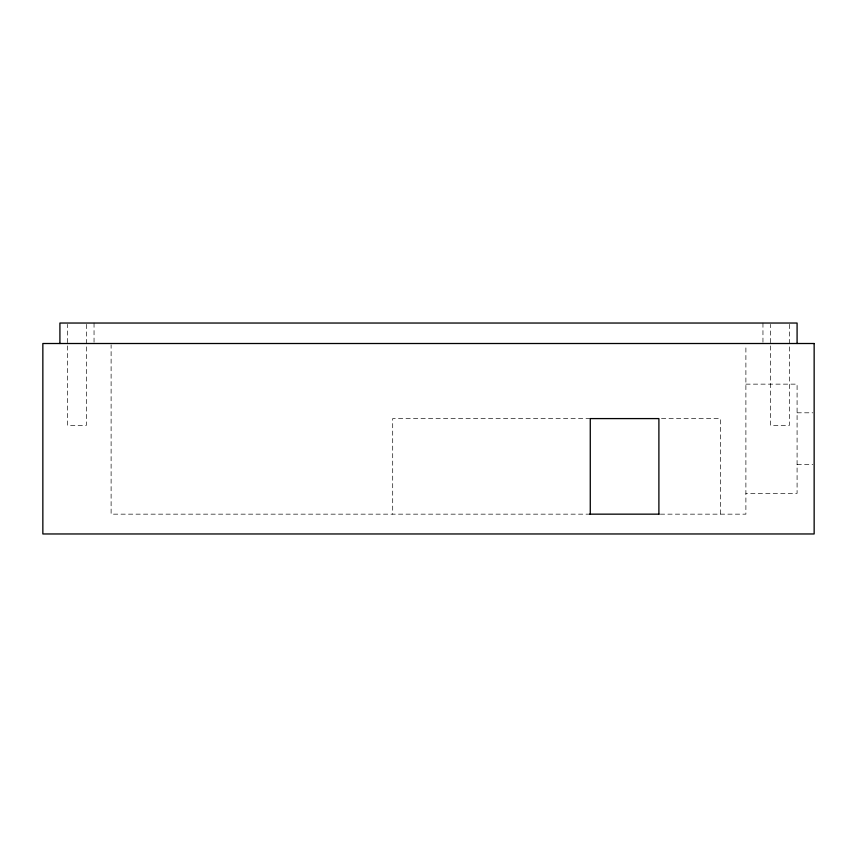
<?xml version="1.0" encoding="UTF-8"?>
<svg xmlns="http://www.w3.org/2000/svg" width="857" height="857" viewBox="0 0 857 857"><rect width="100%" height="100%" fill="white"/><g stroke="black" fill="none" stroke-linecap="round" stroke-linejoin="round"><path stroke-width="0.64" stroke-dasharray="4.29 3.21" d="M745.89 384.14L797.085 384.14L797.085 493.343L745.89 493.343M797.085 412.806L812.832 412.806M590.269 418.591L392.699 418.591L392.699 514.157M661.486 418.591L720.33 418.591L720.33 514.157M797.085 464.676L812.832 464.676M590.269 514.157L111.11 514.157L111.11 344.846M660.361 514.157L745.89 514.157L745.89 344.846M789.372 324.364L789.372 425.426L770.668 425.426L770.668 324.364M762.955 323.035L762.955 342.232M94.045 323.035L94.045 342.232M86.332 324.364L86.332 425.426L67.628 425.426L67.628 324.364"/><path stroke-width="1.29" d="M589.53 514.157L659.033 514.157M797.085 343.507L797.085 323.035L59.915 323.035L59.915 343.507M658.894 514.157L658.894 418.591L590.269 418.591L590.269 514.157M814.15 343.507L42.85 343.507L42.85 533.965L814.15 533.965L814.15 343.507"/></g></svg>
